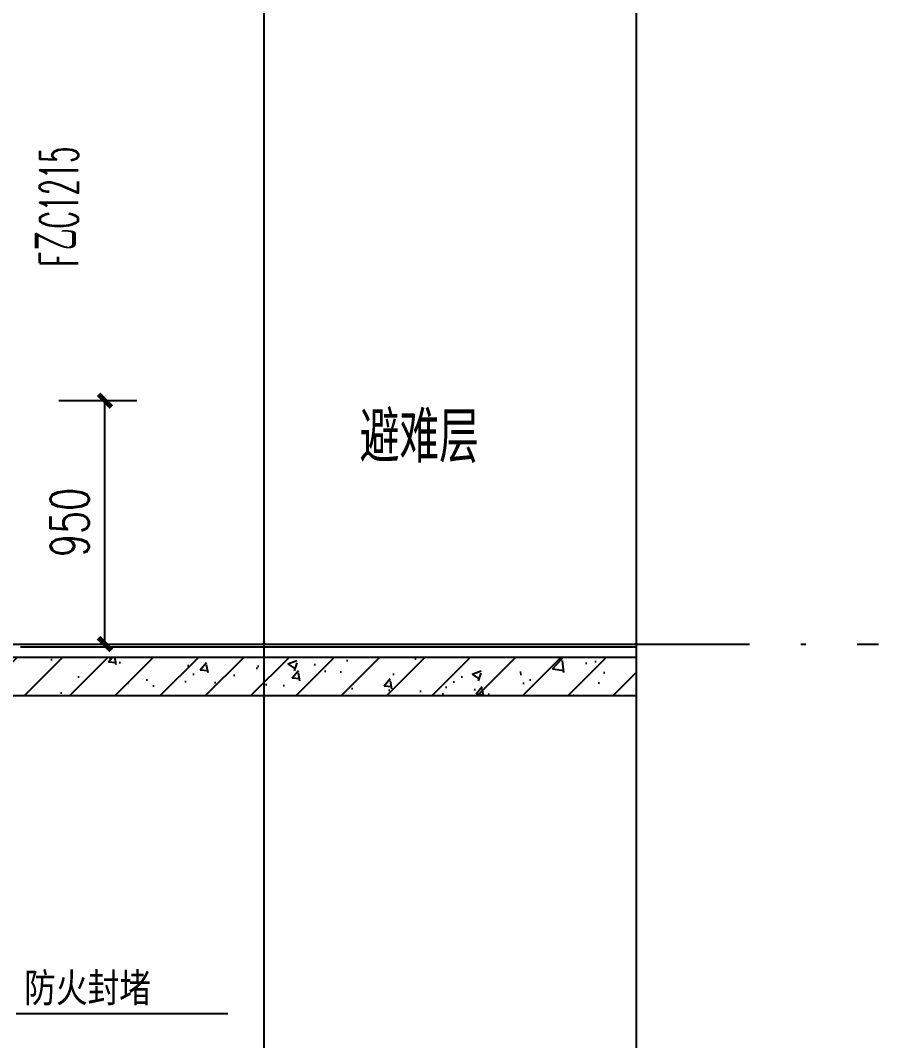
# Model space of a CAD drawing. Header units: millimetres. Extents: x 12351878 to 12381578, y 696206 to 738256.
# Drawn here: x 12357984 to 12361334, y 713787 to 717767 of the extents above; entities that cross this region are included whole.
import ezdxf

# ---------------------------------------------------------------- set-up
doc = ezdxf.new("R2010")
doc.units = ezdxf.units.MM
doc.header["$LTSCALE"] = 1000
doc.linetypes.add('DOTE', pattern=[2.4200000000000004, 2, -0.2, 0.02, -0.2])
for name, color, linetype in [('A-ANNO-DIMS', 3, 'Continuous'), ('A-ANNO-SYMB', 3, 'Continuous'), ('A-DWFR-IDEN', 10, 'Continuous'), ('A-WALL', 5, 'Continuous'), ('A-WALL-PATT', 8, 'Continuous'), ('DIM_LEAD', 3, 'Continuous'), ('DOTE', 16, 'DOTE'), ('GZDI-J建筑-立面-后可见线', 252, 'Continuous'), ('PUB_TEXT', 7, 'Continuous'), ('SURFACE', 6, 'Continuous'), ('SYMBOL', 7, 'Continuous')]:
    doc.layers.add(name, color=color, linetype=linetype)
doc.styles.add('_TCH_DIM_T3', font='SIMPLEX', dxfattribs={"width": 0.7058823529411765, "bigfont": 'GBCBIG'})
doc.styles.add('_TCH_WINDOW', font='SIMPLEX', dxfattribs={"width": 0.7, "bigfont": 'GBCBIG'})
doc.styles.add('宋体', font='', dxfattribs={"width": 0.65})
doc.styles.get('宋体').set_extended_font_data('SimSun')
doc.dimstyles.new('_TCH_ARCH&&50', dxfattribs={"dimtxt": 148.75, "dimasz": 50, "dimexe": 125, "dimexo": 150, "dimgap": 63.12500000000001, "dimtad": 1, "dimdec": 0, "dimzin": 0, "dimdsep": 46, "dimtxsty": '_TCH_DIM_T3', "dimblk": 'ARCHTICK', "dimcen": 0.09, "dimclrt": 7, "dimazin": 2, "dimtfac": 1, "dimtdec": 0, "dimtix": 1, "dimtmove": 2, "dimatfit": 3, "dimfxl": 0, "dimtolj": 1, "dimtzin": 0, "dimarcsym": 0})

# ---------------------------------------------------------------- blocks, each defined once
blk = doc.blocks.new('bnc01')
at = {"layer": 'A-WALL-PATT'}
h = blk.add_hatch(dxfattribs=at)
h.set_pattern_fill('钢筋混凝土', color=256, scale=50, style=0)
h.set_pattern_definition([(45, (0, 0), (-88.38834764831843, 88.38834764831844), []), (49.99999999999999, (0, 0), (358.6300913003767, -31.37606749129755), [37.5, -412.5]), (355, (0, 0), (-69.3756668065, 376.0960668500059), [30, -330]), (100.4514, (29.88584, -2.61467), (289.2546908570108, 344.7197710304768), [31.870095, -350.571056]), (46.18420000000002, (0, 100), (533.6205243128222, -82.75950716450905), [56.24999999999999, -618.7499999999999]), (96.6356, (44.4683725, 93.1033465), (467.3313527743517, 487.0589354502209), [47.805144, -525.8565]), (351.1842, (0, 100), (467.3309725668136, 487.0593004626623), [45, -495]), (21, (50, 75), (298.4535260592309, -201.3094453326694), [37.5, -412.5]), (326.0000000000001, (50, 75), (121.6576659607909, 362.5750225234265), [30, -330]), (71.4514, (74.8711165, 58.224197), (420.111314290745, 161.2652483549762), [31.870095, -350.571056]), (37.50000000000001, (0, 0), (6.079927658645334, 166.4469269156558), [0, -326, 0, -335, 0, -331.25]), (7.499999999999999, (0, 0), (131.5347687210743, 197.2058559411801), [0, -191, 0, -318.5, 0, -126.25]), (327.5, (-111.5, 0), (266.9112180862045, -11.27743586718988), [0, -125, 0, -390, 0, -517.5]), (317.5, (-161.5, 0), (291.5930846711931, 50.05249116615887), [0, -162.5, 0, -259, 0, -367.5])])
h.paths.add_polyline_path([(3736.999994784594, 2710.571656933404), (4136.999994784594, 2560.571656933404), (6790.499994784594, 2560.571656933404), (6790.499994784594, 2710.571656933404)])
at = {"layer": 'A-WALL'}
for p, q in [((3736.999994784594, 2710.571656933404), (6790.499994784594, 2710.571656933404)), ((6790.499994784594, 2710.571656933404), (6790.499994784594, 2560.571656933404)), ((4136.999994784594, 2560.571656933404), (6790.499994784594, 2560.571656933404))]:
    blk.add_line(p, q, dxfattribs=at)
at = {"layer": 'GZDI-J建筑-立面-后可见线'}
for p, q in [((5336.999959552661, 4709.328978255973, -1.445399045143932e-08), (5337.000006243587, 2705.854622696177, -1.411681554184574e-08)), ((5337.000006243587, 2705.854549156735, -1.411681554184574e-08), (5336.999944936484, -3.629771526902914e-05, 6.41753533369835e-08))]:
    blk.add_line(p, q, dxfattribs=at)
at = {"layer": 'SURFACE', "elevation": 5.176894548983447e-10}
for points in [[(4386.999930586666, 2760.571656933404), (6790.499994784594, 2760.571656933404)], [(4386.999930586666, 2750.571656933404), (6790.499994784594, 2750.571656933404)]]:
    blk.add_lwpolyline(points, dxfattribs=at)
blk = doc.blocks.new('apqs03')
at = {"layer": 'GZDI-J建筑-立面-后可见线'}
blk.add_line((5337.000006243587, 2560.571656933404), (5337.000006243587, -2939.428343066596), dxfattribs=at)
blk = doc.blocks.new('_ArchTick')
at = {"color": 0, "linetype": 'ByBlock', "const_width": 0.4}
blk.add_lwpolyline([(-0.5, -0.5), (0.5, 0.5)], dxfattribs=at)
blk = doc.blocks.new('*D181')
at = {"layer": 'A-ANNO-DIMS', "color": 0, "lineweight": -2, "transparency": 16777216}
for p, q in [((12358134.4999358, 716283.5), (12358439.5, 716283.5)), ((12358314.5, 715333.5), (12358314.5, 716283.5)), ((12358134.4999358, 715333.5), (12358439.5, 715333.5))]:
    blk.add_line(p, q, dxfattribs=at)
at = {"layer": 'Defpoints', "color": 0, "transparency": 16777216}
for p in [(12357984.4999358, 716283.5), (12358314.5, 716283.5), (12357984.4999358, 715333.5)]:
    blk.add_point(p, dxfattribs=at)
at = {"layer": 'A-ANNO-DIMS', "color": 0, "lineweight": -2, "transparency": 16777216, "xscale": 50, "yscale": 50, "zscale": 50}
for p, rotation in [((12358314.5, 716283.5), 90), ((12358314.5, 715333.5), 270)]:
    blk.add_blockref('_ArchTick', p, dxfattribs=dict(at, rotation=rotation))
at = {"layer": 'A-ANNO-DIMS', "color": 7, "transparency": 16777216, "insert": (12358177, 715808.500000002), "char_height": 148.75, "attachment_point": 5, "rotation": 90, "style": '_TCH_DIM_T3'}
blk.add_mtext('\\A1;950', dxfattribs=at)

msp = doc.modelspace()

# ---------------------------------------------------------------- linework, layer by layer
at = {"layer": 'A-ANNO-SYMB'}
msp.add_lwpolyline([(12360388, 722732), (12360388, 712314), (12360493, 712275.783125402), (12360283, 712238.7544594533), (12360388, 712201.5), (12360388, 701783.5)], dxfattribs=at)
at = {"layer": 'DIM_LEAD'}
msp.add_line((12358793.5, 713891.5), (12357968.5, 713891.5), dxfattribs=at)
at = {"layer": 'DOTE'}
msp.add_line((12353989.5, 715333.5), (12361333.5, 715333.5), dxfattribs=at)

# ---------------------------------------------------------------- block references
at = {"layer": 'SYMBOL'}
for name, p in [('apqs03', (12353597.50000522, 718272.9283430666)), ('bnc01', (12353597.50000522, 712572.9283430666))]:
    msp.add_blockref(name, p, dxfattribs=at)

# ---------------------------------------------------------------- texts
at = {"layer": 'A-DWFR-IDEN', "style": '_TCH_WINDOW'}
for s, height, width, p in [('C1215', 148.75, 0.4941176470588236, (12358209.4999358, 716955.7553191496)), ('乙', 168.7943262411347, 0.7, (12358209.4999358, 716869.7446808517)), ('F', 148.75, 0.4941176470588236, (12358209.4999358, 716806.7446808517))]:
    msp.add_text(s, height=height, rotation=90, dxfattribs=dict(at, width=width)).set_placement(p)
at = {"layer": 'PUB_TEXT', "style": '宋体'}
for s, height, width, p in [('避难层', 175, 0.65, (12359308.32278481, 716060.6329113925)), ('防火封堵', 113.2911392405063, 0.8, (12357999.32278481, 713937.1329113925))]:
    msp.add_text(s, height=height, dxfattribs=dict(at, width=width)).set_placement(p)

# ---------------------------------------------------------------- dimensions: what is measured, and where the dimension line sits
at = {"layer": 'A-ANNO-DIMS'}
dim = msp.add_aligned_dim(p1=(12357984.4999358, 715333.5), p2=(12357984.4999358, 716283.5), distance=-330.00006419979036, dimstyle='_TCH_ARCH&&50', dxfattribs=at)
dim.commit()
dim.dimension.update_dxf_attribs({"geometry": '*D181', "text_midpoint": (12358177, 715808.500000002)})

doc.saveas('drawing.dxf')
